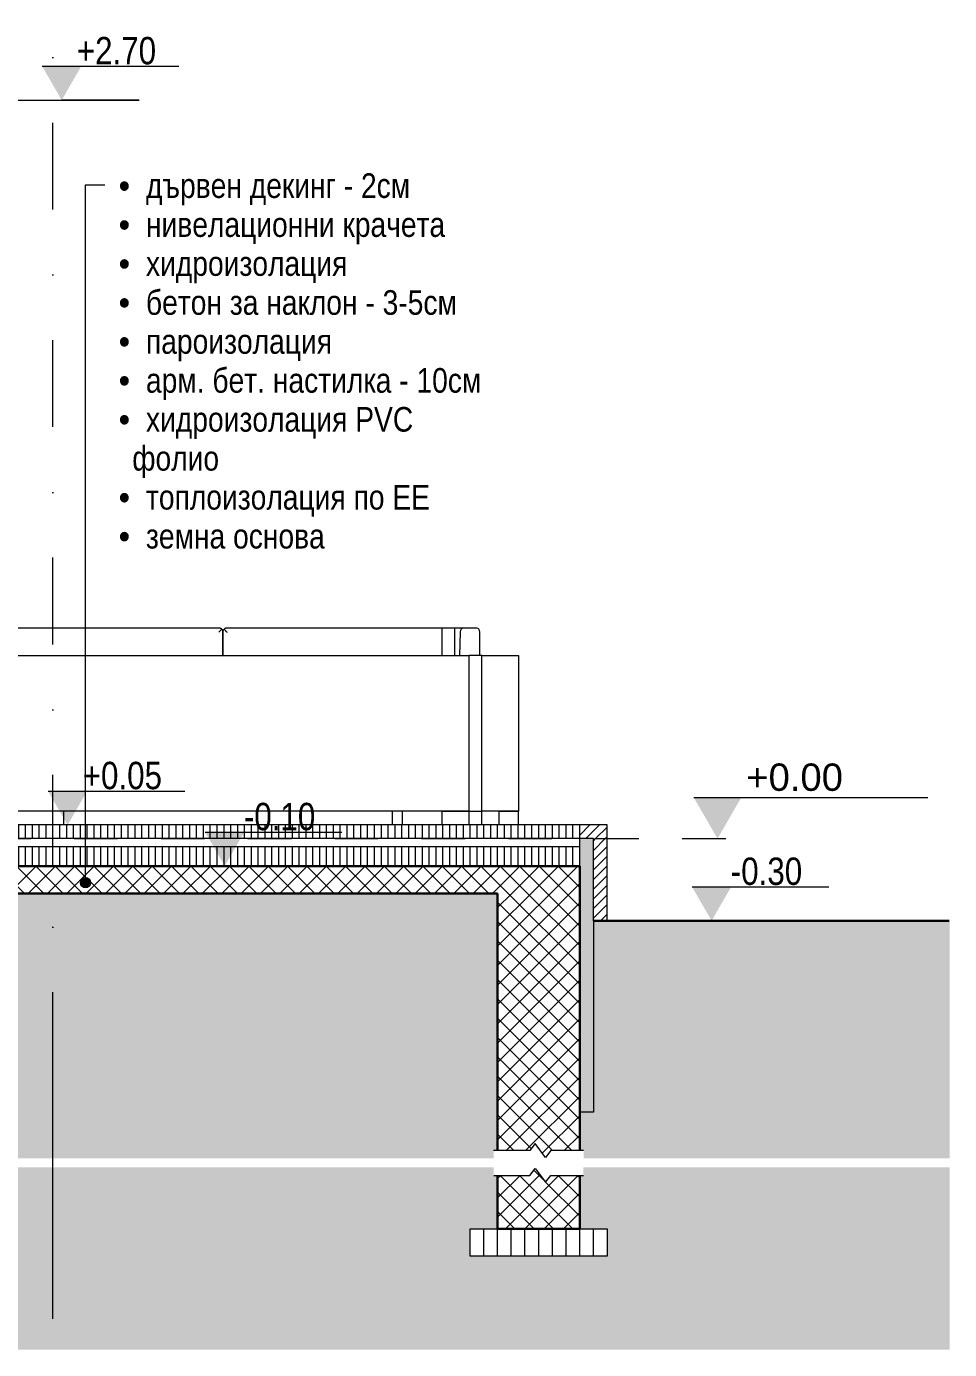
# Model space of a CAD drawing. Header units: centimetres. Extents: x -1370 to 284, y -187 to 830.
# Drawn here: x -53.8 to 283.6, y -186.8 to 296.9 of the extents above; entities that cross this region are included whole.
import ezdxf

# ---------------------------------------------------------------- set-up
doc = ezdxf.new("R2010")
doc.units = ezdxf.units.CM
doc.linetypes.add('Dash', pattern=[31.75, 15.875, -15.875])
doc.linetypes.add('Dash dot', pattern=[79.375, 31.75, -23.8125, 0, -23.8125])
for name, color, linetype, lineweight in [('A-ANNO-NOTE', 7, 'Continuous', 9), ('A-DETL-GENF', 7, 'Continuous', 9), ('A-DETL-MBND', 7, 'Continuous', 9), ('A-FLOR-FNSH', 7, 'Continuous', 9), ('A-FLOR-LEVL', 7, 'Continuous', 9), ('A-FLOR-MCUT', 7, 'Continuous', 9), ('A-FLOR-PATT', 7, 'Continuous', 9), ('A-WALL', 7, 'Continuous', 9), ('A-WALL-PATT', 7, 'Continuous', 9), ('G-ANNO-DIMS', 7, 'Continuous', 9), ('G-ANNO-TEXT', 7, 'Continuous', 9), ('I-FURN', 7, 'Continuous', 9), ('S-GRID', 7, 'Continuous', 9)]:
    doc.layers.add(name, color=color, linetype=linetype, lineweight=lineweight)
doc.layers.add('A-DETL', color=7, linetype='Continuous', lineweight=9, true_color=0x008000)
doc.styles.add('Arial', font='arial.ttf', dxfattribs={"height": 10})
doc.styles.add('Arial Narrow_1', font='ARIALN.TTF', dxfattribs={"height": 10})
doc.styles.add('Arial Narrow_2', font='ARIALN.TTF', dxfattribs={"height": 9})
pattern_1 = [(270, (-134.087, 5), (2.5, 2e-16), [])]
pattern_2 = [(45, (-668.992, 332.896), (-3.535534, 3.535534), []), (135, (-668.992, 332.896), (-3.535534, -3.535534), [])]
pattern_3 = [(45, (-668.992, 332.896), (-1.767767, 1.767767), [])]
pattern_4 = [(0, (-668.992, 332.896), (19.05, 19.05), [19.05, -19.05]), (0, (-668.992, 340.04), (19.05, 19.05), [19.05, -19.05]), (0, (-668.992, 347.184), (19.05, 19.05), [19.05, -19.05]), (90, (-666.61, 349.565), (-19.05, 19.05), [19.05, -19.05]), (90, (-659.467, 349.565), (-19.05, 19.05), [19.05, -19.05]), (90, (-652.323, 349.565), (-19.05, 19.05), [19.05, -19.05])]

# ---------------------------------------------------------------- blocks, each defined once
blk = doc.blocks.new('Sofa-08 - 1400 x 800-1678489-В-В')
at = {"layer": 'I-FURN', "color": 253, "true_color": 0xaaaaaa}
for p, q in [((16.51, 77), (-61.99, 77)), ((-61.99, 75.5), (-61.99, 77)), ((-61.99, 67), (-61.99, 75.5)), ((18.01, 75.5), (18.01, 67)), ((18.01, 67), (18.01, 75.5)), ((18.01, 75.5), (18.01, 67)), ((98.01, 77), (19.51, 77)), ((98.01, 77), (98.01, 75.5)), ((98.01, 75.5), (98.01, 67)), ((-71.99, 67), (-71.99, 10)), ((-71.99, 67), (108.01, 67)), ((108.01, 10), (108.01, 67)), ((-71.99, 10), (-61.99, 10)), ((-71.99, 5), (-71.99, 10)), ((108.01, 10), (-71.99, 10)), ((-61.99, 10), (-61.99, 5)), ((98.01, 10), (108.01, 10)), ((98.01, 10), (98.01, 5)), ((108.01, 5), (108.01, 10)), ((-61.99, 5), (-71.99, 5)), ((108.01, 5), (98.01, 5))]:
    blk.add_line(p, q, dxfattribs=at)
for points, knots in [([(17.57, 76.56), (17.49, 76.64), (17.37, 76.74), (17.2, 76.84), (17.02, 76.92), (16.79, 76.98), (16.6, 77), (16.51, 77)], [0, 0, 0, 0, 0.25, 0.375, 0.5, 0.75, 1, 1, 1, 1]), ([(16.51, 75.5), (16.6, 75.59), (16.79, 75.78), (17.02, 76.01), (17.2, 76.19), (17.37, 76.36), (17.49, 76.48), (17.57, 76.56)], [0, 0, 0, 0, 0.25, 0.5, 0.625, 0.75, 1, 1, 1, 1]), ([(17.55, 76.58), (17.62, 76.51), (17.7, 76.42), (17.77, 76.31), (17.78, 76.29)], [0, 0, 0, 0, 0.25, 0.3102846, 0.3102846, 0.3102846, 0.3102846]), ([(17.84, 76.19), (17.86, 76.16), (17.89, 76.08), (17.92, 76), (17.94, 75.96)], [0.404349, 0.404349, 0.404349, 0.404349, 0.5, 0.6172742, 0.6172742, 0.6172742, 0.6172742]), ([(18.08, 75.96), (18.09, 76), (18.12, 76.08), (18.16, 76.16), (18.18, 76.19)], [0.3827258, 0.3827258, 0.3827258, 0.3827258, 0.5, 0.595651, 0.595651, 0.595651, 0.595651]), ([(18.23, 76.29), (18.25, 76.31), (18.32, 76.42), (18.4, 76.51), (18.47, 76.58)], [0.6897154, 0.6897154, 0.6897154, 0.6897154, 0.75, 1, 1, 1, 1]), ([(19.51, 77), (19.42, 77), (19.23, 76.98), (19, 76.92), (18.82, 76.84), (18.65, 76.74), (18.53, 76.64), (18.45, 76.56)], [0, 0, 0, 0, 0.25, 0.5, 0.625, 0.75, 1, 1, 1, 1]), ([(18.45, 76.56), (18.53, 76.48), (18.65, 76.36), (18.82, 76.19), (19, 76.01), (19.23, 75.78), (19.42, 75.59), (19.51, 75.5)], [0, 0, 0, 0, 0.25, 0.375, 0.5, 0.75, 1, 1, 1, 1])]:
    blk.add_open_spline(points, degree=3, knots=knots, dxfattribs=at)
for points in [[(17.57, 76.56), (17.66, 76.47), (17.82, 76.26), (17.97, 75.89), (18.01, 75.63), (18.01, 75.5)], [(17.98, 75.8), (18, 75.7), (18.01, 75.6), (18.01, 75.5)], [(18.01, 75.5), (18.01, 75.63), (18.04, 75.89), (18.2, 76.26), (18.36, 76.47), (18.45, 76.56)], [(18.01, 75.5), (18.01, 75.6), (18.02, 75.7), (18.04, 75.8)]]:
    blk.add_open_spline(points, degree=3, dxfattribs=at)
blk = doc.blocks.new('Tisch-12 Garten - 1200 x 700-1680447-В-В')
at = {"layer": 'I-FURN', "color": 253, "true_color": 0xaaaaaa}
for p, q in [((-40.09, 5), (-40.09, 10)), ((79.91, 10), (79.91, 5))]:
    blk.add_line(p, q, dxfattribs=at)
blk = doc.blocks.new('Sofa-10 - 900 x 700-V20-В-В')
at = {"layer": 'I-FURN', "color": 253, "true_color": 0xaaaaaa}
for p, q in [((102.61, 77), (98.01, 77)), ((102.61, 77), (102.61, 75.56)), ((102.61, 75.56), (102.61, 67)), ((112.61, 67), (108.01, 67)), ((112.61, 10), (112.61, 67)), ((108.01, 10), (112.61, 10)), ((108.01, 10), (112.61, 10)), ((112.61, 5), (112.61, 10))]:
    blk.add_line(p, q, dxfattribs=at)
blk = doc.blocks.new('Sofa-10 - 900 x 700-V22-В-В')
at = {"layer": 'I-FURN', "color": 253, "true_color": 0xaaaaaa}
for p, q in [((105.84, 77), (102.61, 77)), ((104.78, 75.56), (104.53, 67)), ((110.83, 77), (105.84, 77)), ((111.89, 67), (111.89, 75.5)), ((112.61, 67), (126.03, 67)), ((126.03, 67), (126.03, 10)), ((83.6, 5), (83.6, 10)), ((126.03, 10), (112.61, 10)), ((118.96, 10), (126.03, 10)), ((118.96, 5), (118.96, 10)), ((126.03, 5), (126.03, 10))]:
    blk.add_line(p, q, dxfattribs=at)
for centre, start_param, end_param in [((105.84, 75.5), 0, 1.530278), ((110.83, 75.5), 4.712389, 6.283185)]:
    blk.add_ellipse(centre, major_axis=(0, 1.5), ratio=0.707107, start_param=start_param, end_param=end_param, dxfattribs=at)
blk = doc.blocks.new('TEC-BREAKLINE - M_Break Line-2506264-В-В')
at = {"layer": 'A-DETL-GENF'}
for p, q in [((130.19, -113.99), (116.94, -113.99)), ((132.09, -111.45), (130.19, -113.99)), ((135.9, -116.53), (132.09, -111.45)), ((137.81, -113.99), (135.9, -116.53)), ((149.81, -113.99), (137.81, -113.99))]:
    blk.add_line(p, q, dxfattribs=at)
blk = doc.blocks.new('TEC-BREAKLINE - M_Break Line-2506305-В-В')
at = {"layer": 'A-DETL-GENF'}
for p, q in [((130.19, -123.09), (132.09, -120.55)), ((132.09, -120.55), (135.9, -125.63)), ((117.01, -123.09), (130.19, -123.09)), ((135.9, -125.63), (137.81, -123.09)), ((137.81, -123.09), (149.75, -123.09))]:
    blk.add_line(p, q, dxfattribs=at)
blk = doc.blocks.new('Level - w_ name-271244-В-В')
at = {"layer": 'A-FLOR-LEVL'}
blk.add_hatch(color=256, dxfattribs=at).paths.add_polyline_path([(190.12, 15), (207.44, 15), (198.78, 0)])
blk.add_line((190.12, 15), (275.7, 15), dxfattribs=at)
blk = doc.blocks.new('Spot Elevations - ELEVATION_PROJECT-150941-В-В')
at = {"layer": 'A-ANNO-NOTE'}
blk.add_hatch(color=256, dxfattribs=at).paths.add_polyline_path([(-1114.25, 748.17), (-1099.94, 748.17), (-1107.09, 735.77)])
blk.add_line((-1114.25, 748.17), (-1064.25, 748.17), dxfattribs=at)

msp = doc.modelspace()

# ---------------------------------------------------------------- hatches: boundary and pattern name
at = {"layer": 'A-DETL-GENF'}
h = msp.add_hatch(dxfattribs=at)
h.set_pattern_fill('FP2_39', color=256, style=0, pattern_type=2)
h.set_pattern_definition(pattern_4)
h.paths.add_polyline_path([(-1360.49, -116.92), (-1208.09, -116.92), (-1208.09, -113.99), (-1206.59, -113.99), (-1206.59, -100), (-1221.59, -100), (-1221.59, -10.15), (-1360.49, -10.15), (-1360.49, -60.22)])
h.paths.add_polyline_path([(283.57, -116.92), (283.57, -30), (153.41, -30), (153.41, -100), (148.41, -100), (148.41, -113.99), (149.81, -113.99), (149.81, -116.92), (154.47, -116.92)])
h.paths.add_polyline_path([(-277.88, -116.92), (-273.09, -116.92), (-273.09, -113.99), (-271.59, -113.99), (-271.59, -10), (-1156.59, -10), (-1156.59, -113.99), (-1155.22, -113.99), (-1155.22, -116.92), (-332.95, -116.92)])
h.paths.add_polyline_path([(-220.22, -116.92), (116.94, -116.92), (116.94, -113.99), (118.41, -113.99), (118.41, -20), (-221.59, -20), (-221.59, -113.99), (-220.22, -113.99)])
h = msp.add_hatch(dxfattribs=at)
h.set_pattern_fill('FP2_39', color=256, style=0, pattern_type=2)
h.set_pattern_definition(pattern_4)
h.paths.add_polyline_path([(-1360.49, -186.77), (283.57, -186.77), (283.57, -120.18), (149.75, -120.18), (149.75, -123.09), (148.41, -123.09), (148.41, -142.6), (158.41, -142.6), (158.41, -152.6), (108.41, -152.6), (108.41, -142.6), (118.41, -142.6), (118.41, -123.09), (117.01, -123.09), (117.01, -120.18), (-220.18, -120.18), (-220.18, -123.09), (-221.59, -123.09), (-221.59, -142.6), (-211.59, -142.6), (-211.59, -152.6), (-281.59, -152.6), (-281.59, -142.6), (-271.59, -142.6), (-271.59, -123.09), (-272.91, -123.09), (-272.91, -120.18), (-1155.18, -120.18), (-1155.18, -123.09), (-1156.59, -123.09), (-1156.59, -142.6), (-1146.59, -142.6), (-1146.59, -152.6), (-1216.59, -152.6), (-1216.59, -142.6), (-1206.59, -142.6), (-1206.59, -123.09), (-1207.91, -123.09), (-1207.91, -120.18), (-1360.49, -120.18), (-1360.49, -181.93)])
at = {"layer": 'A-FLOR-PATT', "true_color": 0x787878}
h = msp.add_hatch(dxfattribs=at)
h.set_pattern_fill('FP2_20', color=8, angle=-90, style=0, pattern_type=2)
h.set_pattern_definition(pattern_1)
h.paths.add_polyline_path([(148.41, 0), (148.41, 5), (-201.59, 5), (-201.59, 0), (129.44, 0)])
h = msp.add_hatch(dxfattribs=at)
h.set_pattern_fill('FP2_36', color=8, style=0, pattern_type=2)
h.set_pattern_definition(pattern_3)
h.paths.add_polyline_path([(148.41, 0), (158.41, 0), (158.41, 5), (148.41, 5)])
at = {"layer": 'A-FLOR-PATT', "true_color": 0xc0c0c0}
h = msp.add_hatch(dxfattribs=at)
h.set_pattern_fill('FP2_20', color=9, angle=-90, style=0, pattern_type=2)
h.set_pattern_definition(pattern_1)
h.paths.add_polyline_path([(-127.44, -10), (148.41, -10), (148.41, -3), (-216.59, -3), (-216.59, -10), (-201.59, -10)])
at = {"layer": 'A-FLOR-PATT'}
h = msp.add_hatch(dxfattribs=at)
h.set_pattern_fill('FP2_34', color=256, style=0, pattern_type=2)
h.set_pattern_definition(pattern_2)
h.paths.add_polyline_path([(-221.59, -20), (134.04, -20), (134.04, -10), (-221.59, -10)])
at = {"layer": 'A-FLOR-PATT', "true_color": 0x787878}
h = msp.add_hatch(dxfattribs=at)
h.set_pattern_fill('FP2_40', color=8, angle=-90, style=0, pattern_type=2)
h.set_pattern_definition([(270, (-546.587, -180), (5, -2e-14), [])])
h.paths.add_polyline_path([(-281.59, -152.6), (-211.59, -152.6), (-211.59, -142.6), (-281.59, -142.6)])
h.paths.add_polyline_path([(133.33, -152.6), (158.41, -152.6), (158.41, -142.6), (108.41, -142.6), (108.41, -152.6), (118.41, -152.6)])
h.paths.add_polyline_path([(-1146.59, -152.6), (-1146.59, -142.6), (-1216.59, -142.6), (-1216.59, -152.6), (-1154.98, -152.6)])
at = {"layer": 'A-WALL-PATT', "true_color": 0xffff80}
msp.add_hatch(color=51, dxfattribs=at).paths.add_polyline_path([(148.41, -100), (153.41, -100), (153.41, 0), (148.41, 0), (148.41, -30)])
at = {"layer": 'A-WALL-PATT', "true_color": 0x787878}
h = msp.add_hatch(dxfattribs=at)
h.set_pattern_fill('FP2_36', color=8, style=0, pattern_type=2)
h.set_pattern_definition(pattern_3)
h.paths.add_polyline_path([(158.41, -30), (158.41, 0), (153.41, 0), (153.41, -30)])
at = {"layer": 'A-WALL-PATT'}
h = msp.add_hatch(dxfattribs=at)
h.set_pattern_fill('FP2_34', color=256, style=0, pattern_type=2)
h.set_pattern_definition(pattern_2)
h.paths.add_polyline_path([(135.9, -116.53), (137.81, -113.99), (148.41, -113.99), (148.41, -10), (134.04, -10), (134.04, -20), (118.41, -20), (118.41, -113.99), (130.19, -113.99), (132.09, -111.45), (134, -113.99)])
h = msp.add_hatch(dxfattribs=at)
h.set_pattern_fill('FP2_34', color=256, style=0, pattern_type=2)
h.set_pattern_definition(pattern_2)
h.paths.add_polyline_path([(148.41, -142.6), (148.41, -123.09), (137.81, -123.09), (135.9, -125.63), (132.09, -120.55), (130.19, -123.09), (118.41, -123.09), (118.41, -142.6), (132.09, -142.6)])
at = {"layer": 'G-ANNO-TEXT'}
h = msp.add_hatch(color=256, dxfattribs=at)
edge = h.paths.add_edge_path()
edge.add_arc((-32.21, -16.09), 1.87, 0, 360)

# ---------------------------------------------------------------- linework, layer by layer
at = {"layer": 'A-DETL', "color": 7, "lineweight": 30}
for p, q in [((148.41, -10), (134.04, -10)), ((148.41, -100), (148.41, -10)), ((118.41, -20), (-221.59, -20)), ((118.41, -113.99), (118.41, -20)), ((283.49, -30), (153.41, -30)), ((148.41, -100), (148.41, -113.99)), ((118.41, -142.6), (118.41, -123.09)), ((148.41, -123.09), (148.41, -142.6)), ((118.41, -142.6), (148.41, -142.6))]:
    msp.add_line(p, q, dxfattribs=at)
at = {"layer": 'A-DETL-MBND'}
for p, q in [((153.41, -30), (153.41, -100)), ((153.41, -100), (148.41, -100)), ((108.41, -152.6), (108.41, -142.6)), ((108.41, -142.6), (118.41, -142.6)), ((148.41, -142.6), (158.41, -142.6)), ((158.41, -142.6), (158.41, -152.6)), ((158.41, -152.6), (108.41, -152.6))]:
    msp.add_line(p, q, dxfattribs=at)
at = {"layer": 'A-FLOR-FNSH'}
for p, q in [((98.01, 5), (-61.99, 5)), ((158.41, 5), (108.01, 5)), ((148.41, -10), (148.41, 5)), ((158.41, 0), (158.41, 5)), ((118.41, -142.6), (118.41, -142.6))]:
    msp.add_line(p, q, dxfattribs=at)
at = {"layer": 'A-FLOR-FNSH', "lineweight": 30}
msp.add_line((134.04, -10), (-221.59, -10), dxfattribs=at)
at = {"layer": 'A-FLOR-LEVL', "linetype": 'Dash'}
msp.add_line((-1369.85, 0), (207.44, 0), dxfattribs=at)
at = {"layer": 'A-FLOR-MCUT'}
for p, q in [((148.41, 0), (-201.59, 0)), ((148.41, -3), (-201.59, -3))]:
    msp.add_line(p, q, dxfattribs=at)
at = {"layer": 'A-WALL'}
for p, q in [((153.41, 0), (148.41, 0)), ((153.41, -30), (153.41, 0)), ((158.41, -30), (158.41, 0))]:
    msp.add_line(p, q, dxfattribs=at)
at = {"layer": 'G-ANNO-DIMS'}
for p, q in [((-109.34, 270), (-12.58, 270)), ((-12.58, 270), (-40.91, 270))]:
    msp.add_line(p, q, dxfattribs=at)
at = {"layer": 'G-ANNO-TEXT'}
for p, q in [((-32.21, 239.08), (-25.11, 239.08)), ((-32.21, -16.09), (-32.21, 239.08))]:
    msp.add_line(p, q, dxfattribs=at)
msp.add_circle((-32.21, -16.09), 1.87, dxfattribs=at)
at = {"layer": 'S-GRID', "color": 1, "linetype": 'Dash dot', "lineweight": 18, "true_color": 0xff0000}
msp.add_line((-44.09, -87.92), (-44.09, 675.49), dxfattribs=at)
at = {"layer": 'S-GRID', "color": 1, "lineweight": 18, "true_color": 0xff0000}
msp.add_line((-44.09, -175.52), (-44.09, -87.92), dxfattribs=at)

# ---------------------------------------------------------------- block references
at = {"layer": 'A-DETL-GENF'}
for name in ['TEC-BREAKLINE - M_Break Line-2506264-В-В', 'TEC-BREAKLINE - M_Break Line-2506305-В-В']:
    msp.add_blockref(name, (0, 0), dxfattribs=at)
at = {"layer": 'A-FLOR-LEVL'}
msp.add_blockref('Level - w_ name-271244-В-В', (0, 0), dxfattribs=at)
at = {"layer": 'G-ANNO-DIMS'}
for p in [(1066.19, -465.77), (1068.34, -730.77), (1125.76, -745.77), (1303.71, -765.77)]:
    msp.add_blockref('Spot Elevations - ELEVATION_PROJECT-150941-В-В', p, dxfattribs=at)
at = {"layer": 'I-FURN', "color": 253, "true_color": 0xaaaaaa}
for name in ['Sofa-08 - 1400 x 800-1678489-В-В', 'Sofa-10 - 900 x 700-V22-В-В', 'Sofa-10 - 900 x 700-V20-В-В', 'Tisch-12 Garten - 1200 x 700-1680447-В-В']:
    msp.add_blockref(name, (0, 0), dxfattribs=at)

# ---------------------------------------------------------------- texts
at = {"layer": 'A-FLOR-LEVL', "insert": (209.28, 22.41), "char_height": 10, "width": 36.4, "attachment_point": 4, "line_spacing_factor": 0.936439, "style": 'Arial'}
msp.add_mtext('\\pt5,10,15,20,25,30,35,40,45,50,55,60,65,70,75,80,85,90,95,100,105,110,115,120,125,130,135,140,145,150,155,160;+0.00', dxfattribs=at)
at = {"layer": 'G-ANNO-DIMS', "char_height": 10, "attachment_point": 1, "line_spacing_factor": 0.974696, "style": 'Arial Narrow_1'}
for s, insert, width in [('+2.70', (-35.39, 293.09), 34.7536), ('+0.05', (-33.23, 28.09), 34.7536), ('-0.10', (25.67, 13.09), 31.1923), ('-0.30', (203.62, -6.91), 31.1923)]:
    msp.add_mtext(s, dxfattribs=dict(at, insert=insert, width=width))
at = {"layer": 'G-ANNO-TEXT', "insert": (-20.11, 243.24), "char_height": 9, "width": 136.6025, "attachment_point": 1, "line_spacing_factor": 0.949189, "style": 'Arial Narrow_2'}
msp.add_mtext('\\pi-5.00004,l5.00004,t9.99999,15.00003,19.99998,25.00002,29.99997,35.00001,39.99996,45,50.00004,54.99999,60.00003,64.99998,70.00002,74.99997,80.00001,84.99996,90,95.00004,99.99999,105.00003,109.99998,115.00002,119.99997,125.00001,129.99996,135,140.00004,144.99999,150.00003,154.99998,160.00002;{\\fSymbol|b0|i0|c2|p18;·^I\\fArial Narrow|b0|i0|c204|p34;дървен декинг }- 2{\\fArial Narrow|b0|i0|c204|p34;см\\P\\fSymbol|b0|i0|c2|p18;·^I\\fArial Narrow|b0|i0|c204|p34;нивелационни крачета\\P\\fSymbol|b0|i0|c2|p18;·^I\\fArial Narrow|b0|i0|c204|p34;хидроизолация \\P\\fSymbol|b0|i0|c2|p18;·^I\\fArial Narrow|b0|i0|c204|p34;бетон за наклон }- 3-5{\\fArial Narrow|b0|i0|c204|p34;см\\P\\fSymbol|b0|i0|c2|p18;·^I\\fArial Narrow|b0|i0|c204|p34;пароизолация\\P\\fSymbol|b0|i0|c2|p18;·^I\\fArial Narrow|b0|i0|c204|p34;арм}. {\\fArial Narrow|b0|i0|c204|p34;бет}. {\\fArial Narrow|b0|i0|c204|p34;настилка }- 10{\\fArial Narrow|b0|i0|c204|p34;см\\P\\fSymbol|b0|i0|c2|p18;·^I\\fArial Narrow|b0|i0|c204|p34;хидроизолация }PVC \\P\\pi0,t5.00004,9.99999,15.00003,19.99998,25.00002,29.99997,35.00001,39.99996,45,50.00004,54.99999,60.00003,64.99998,70.00002,74.99997,80.00001,84.99996,90,95.00004,99.99999,105.00003,109.99998,115.00002,119.99997,125.00001,129.99996,135,140.00004,144.99999,150.00003,154.99998,160.00002;{\\fArial Narrow|b0|i0|c204|p34;фолио\\P\\pi-5.00004,t9.99999,15.00003,19.99998,25.00002,29.99997,35.00001,39.99996,45,50.00004,54.99999,60.00003,64.99998,70.00002,74.99997,80.00001,84.99996,90,95.00004,99.99999,105.00003,109.99998,115.00002,119.99997,125.00001,129.99996,135,140.00004,144.99999,150.00003,154.99998,160.00002;\\fSymbol|b0|i0|c2|p18;·^I\\fArial Narrow|b0|i0|c204|p34;топлоизолация по ЕЕ\\P\\fSymbol|b0|i0|c2|p18;·^I\\fArial Narrow|b0|i0|c204|p34;земна основа}', dxfattribs=at)

doc.saveas('drawing.dxf')
